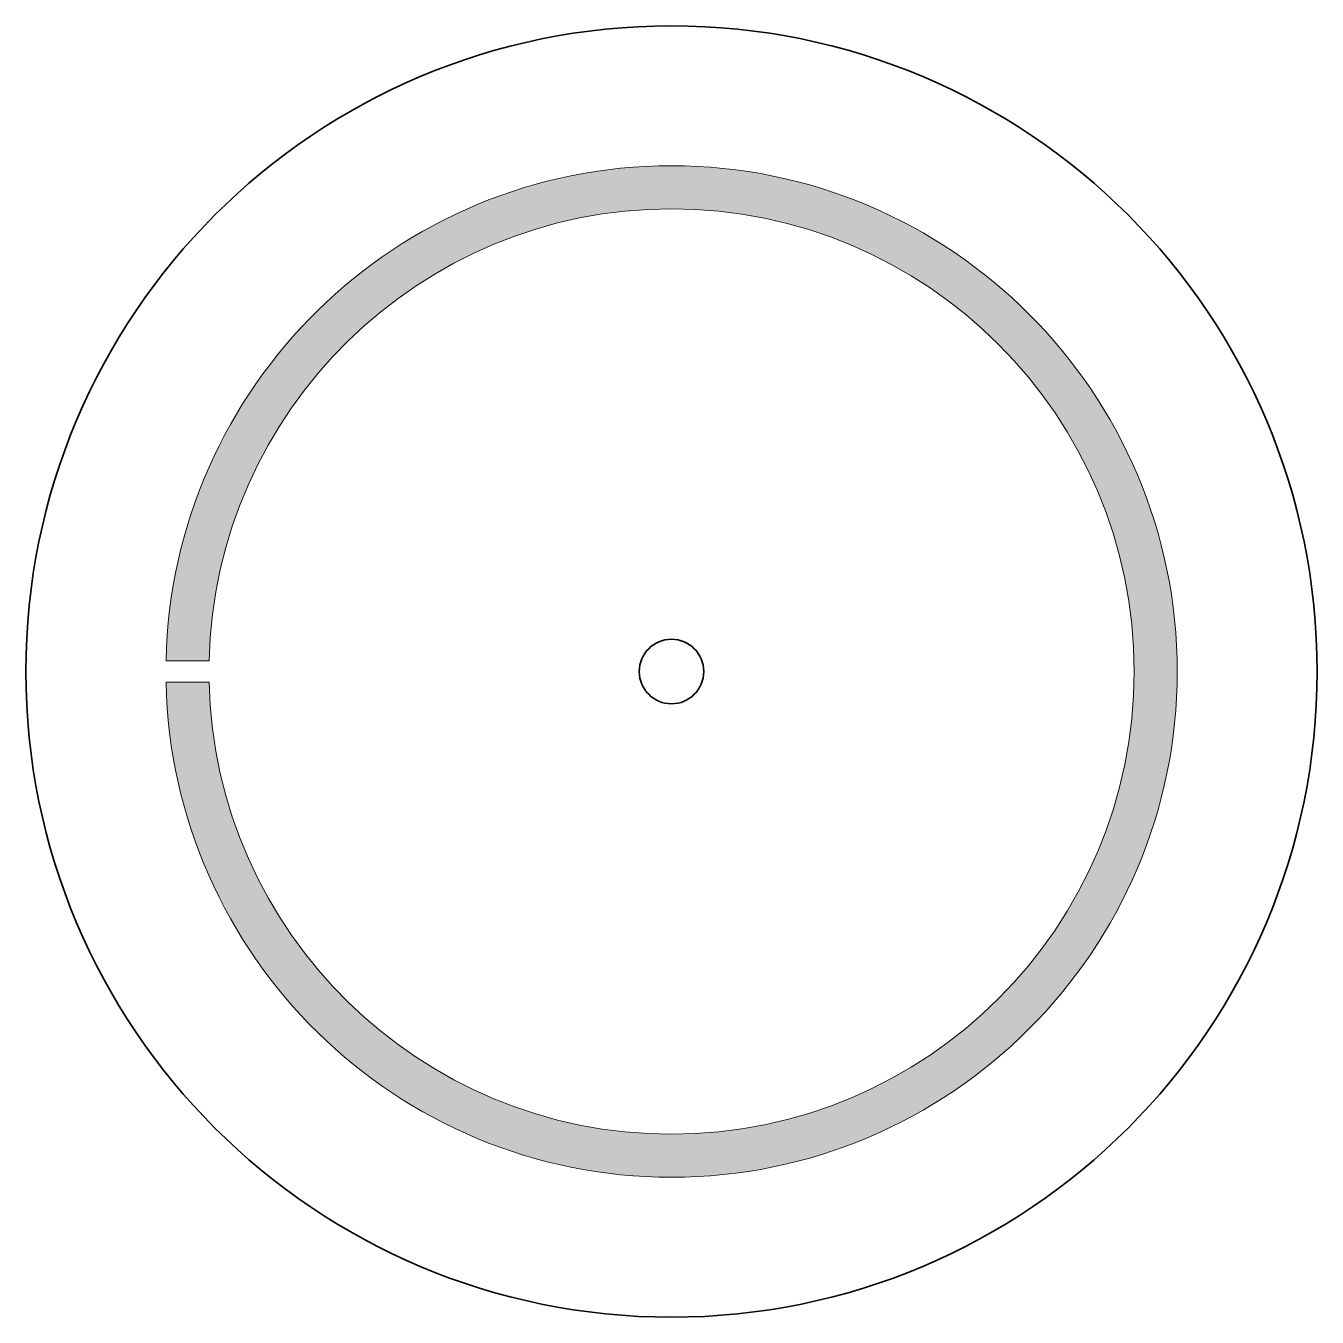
# Model space of a CAD drawing. Header units: inches. Extents: x 70 to 130, y 70 to 130.
import ezdxf

# ---------------------------------------------------------------- set-up
doc = ezdxf.new("R2010")
doc.units = ezdxf.units.IN
doc.header["$MEASUREMENT"] = 0
doc.layers.add('Calque 1', color=7, linetype='Continuous')

msp = doc.modelspace()

# ---------------------------------------------------------------- hatches: boundary and pattern name
at = {"layer": 'Calque 1', "true_color": 0x1a171b}
h = msp.add_hatch(color=179, dxfattribs=at)
h.dxf.hatch_style = 2
edge = h.paths.add_edge_path()
edge.add_spline(control_points=[(100, 123.5), (87.21, 123.5), (76.781, 113.227), (76.513, 100.5), (76.513, 100.5), (78.513, 100.5), (78.513, 100.5), (78.78, 112.124), (88.312, 121.5), (100, 121.5), (111.855, 121.5), (121.5, 111.855), (121.5, 100), (121.5, 88.145), (111.855, 78.5), (100, 78.5), (88.312, 78.5), (78.78, 87.876), (78.513, 99.5), (78.513, 99.5), (76.513, 99.5), (76.513, 99.5), (76.781, 86.773), (87.21, 76.5), (100, 76.5), (112.958, 76.5), (123.5, 87.042), (123.5, 100), (123.5, 112.958), (112.958, 123.5), (100, 123.5)], knot_values=[0, 0, 0, 0, 1, 1, 1, 2, 2, 2, 3, 3, 3, 4, 4, 4, 5, 5, 5, 6, 6, 6, 7, 7, 7, 8, 8, 8, 9, 9, 9, 10, 10, 10, 10], degree=3, periodic=1)

# ---------------------------------------------------------------- linework, layer by layer
at = {"layer": 'Calque 1', "color": 179, "lineweight": 35, "true_color": 0x1a171b}
for points in [[(130, 100), (130, 83.431), (116.568, 70), (100, 70), (83.431, 70), (70, 83.431), (70, 100), (70, 116.568), (83.431, 130), (100, 130), (116.568, 130), (130, 116.568), (130, 100)], [(101.5, 100), (101.5, 99.172), (100.828, 98.5), (100, 98.5), (99.172, 98.5), (98.5, 99.172), (98.5, 100), (98.5, 100.829), (99.172, 101.5), (100, 101.5), (100.828, 101.5), (101.5, 100.829), (101.5, 100)]]:
    msp.add_open_spline(points, degree=3, knots=[0, 0, 0, 0, 1, 1, 1, 2, 2, 2, 3, 3, 3, 4, 4, 4, 4], dxfattribs=at)
at = {"layer": 'Calque 1', "lineweight": 0}
msp.add_open_spline([(100, 123.5), (87.21, 123.5), (76.781, 113.227), (76.513, 100.5), (76.513, 100.5), (78.513, 100.5), (78.513, 100.5), (78.78, 112.124), (88.312, 121.5), (100, 121.5), (111.855, 121.5), (121.5, 111.855), (121.5, 100), (121.5, 88.145), (111.855, 78.5), (100, 78.5), (88.312, 78.5), (78.78, 87.876), (78.513, 99.5), (78.513, 99.5), (76.513, 99.5), (76.513, 99.5), (76.781, 86.773), (87.21, 76.5), (100, 76.5), (112.958, 76.5), (123.5, 87.042), (123.5, 100), (123.5, 112.958), (112.958, 123.5), (100, 123.5)], degree=3, knots=[0, 0, 0, 0, 1, 1, 1, 2, 2, 2, 3, 3, 3, 4, 4, 4, 5, 5, 5, 6, 6, 6, 7, 7, 7, 8, 8, 8, 9, 9, 9, 10, 10, 10, 10], dxfattribs=at)

doc.saveas('drawing.dxf')
